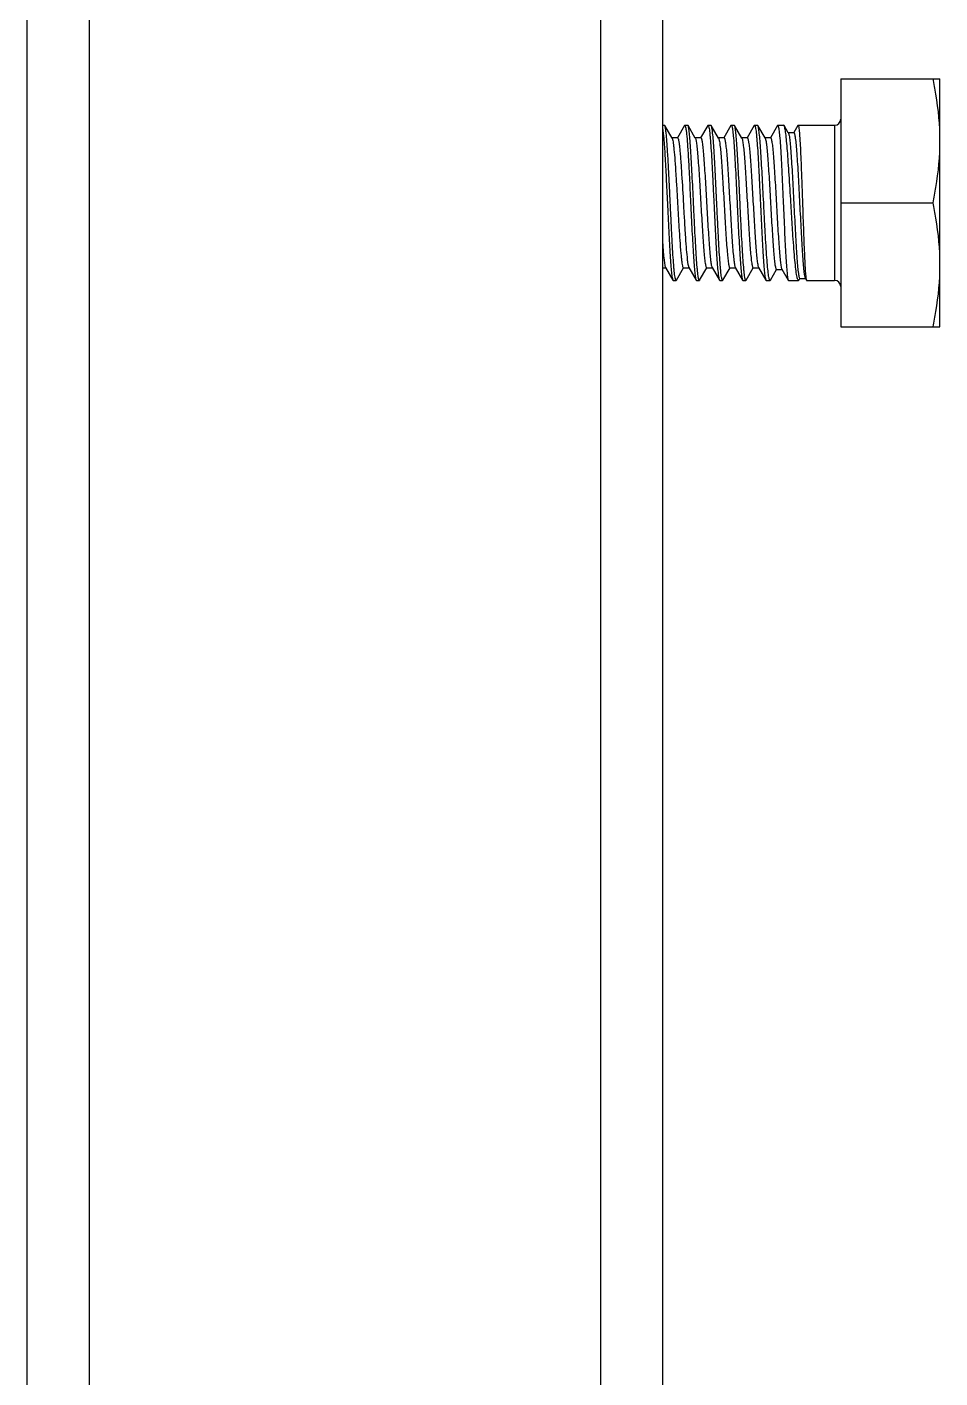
# Model space of a CAD drawing. Extents: x 69728788 to 150676229, y 20333219 to 43663798.
# Drawn here: x 75261890 to 75262395, y 20690802 to 20691548 of the extents above; entities that cross this region are included whole.
import ezdxf

# ---------------------------------------------------------------- set-up
doc = ezdxf.new("R2010")
doc.units = 0
doc.header["$LTSCALE"] = 1000
doc.header["$MEASUREMENT"] = 0
doc.layers.get('0').update_dxf_attribs({"linetype": 'CONTINUOUS'})

# ---------------------------------------------------------------- blocks, each defined once
blk = doc.blocks.new('gfhhrryyfd')
at = {"linetype": 'Continuous'}
for p, q in [((3692944.99, -1757267.78), (3692944.99, -1760122.69)), ((3692979.28, -1757267.78), (3692979.28, -1760122.69)), ((3693262.17, -1757267.78), (3693262.17, -1760122.69)), ((3693296.46, -1757267.78), (3693296.46, -1760122.69)), ((3693395.05, -1758658.48), (3693395.05, -1758795.64)), ((3693395.05, -1758658.48), (3693449.91, -1758658.48)), ((3693449.91, -1758795.64), (3693449.91, -1758658.48)), ((3693296.46, -1758684.19), (3693297.54, -1758684.19)), ((3693301.75, -1758691.31), (3693297.7, -1758684.34)), ((3693308.62, -1758684.34), (3693304.66, -1758691.14)), ((3693308.62, -1758684.34), (3693308.78, -1758684.19)), ((3693308.78, -1758684.19), (3693310.39, -1758684.19)), ((3693310.56, -1758684.34), (3693310.39, -1758684.19)), ((3693314.6, -1758691.31), (3693310.56, -1758684.34)), ((3693321.47, -1758684.34), (3693317.52, -1758691.14)), ((3693321.47, -1758684.34), (3693321.64, -1758684.19)), ((3693321.64, -1758684.19), (3693323.25, -1758684.19)), ((3693323.42, -1758684.34), (3693323.25, -1758684.19)), ((3693327.46, -1758691.31), (3693323.42, -1758684.34)), ((3693334.33, -1758684.34), (3693330.38, -1758691.14)), ((3693334.33, -1758684.34), (3693334.5, -1758684.19)), ((3693334.5, -1758684.19), (3693336.11, -1758684.19)), ((3693336.28, -1758684.34), (3693336.11, -1758684.19)), ((3693340.32, -1758691.31), (3693336.28, -1758684.34)), ((3693347.19, -1758684.34), (3693343.24, -1758691.14)), ((3693347.19, -1758684.34), (3693347.36, -1758684.19)), ((3693347.36, -1758684.19), (3693349.01, -1758684.19)), ((3693349.19, -1758684.35), (3693349.01, -1758684.19)), ((3693353.19, -1758691.24), (3693349.19, -1758684.35)), ((3693360.02, -1758684.33), (3693356.1, -1758691.07)), ((3693360.02, -1758684.33), (3693360.18, -1758684.19)), ((3693360.18, -1758684.19), (3693363.45, -1758684.19)), ((3693363.7, -1758684.41), (3693363.45, -1758684.19)), ((3693365.97, -1758688.32), (3693363.7, -1758684.41)), ((3693371.35, -1758684.28), (3693369.03, -1758688.28)), ((3693371.35, -1758684.28), (3693371.45, -1758684.19)), ((3693371.45, -1758684.19), (3693391.62, -1758684.19)), ((3693391.62, -1758684.19), (3693391.62, -1758769.92)), ((3693304.76, -1758691.14), (3693301.65, -1758691.14)), ((3693317.62, -1758691.14), (3693314.5, -1758691.14)), ((3693330.48, -1758691.14), (3693327.36, -1758691.14)), ((3693343.34, -1758691.14), (3693340.22, -1758691.14)), ((3693340.32, -1758691.31), (3693340.36, -1758691.39)), ((3693356.2, -1758691.07), (3693353.09, -1758691.07)), ((3693369.1, -1758688.32), (3693365.97, -1758688.32)), ((3693366.07, -1758688.48), (3693365.97, -1758688.32)), ((3693369.03, -1758688.28), (3693369, -1758688.32)), ((3693395.05, -1758727.06), (3693446.05, -1758727.06)), ((3693296.46, -1758762.98), (3693298.23, -1758762.98)), ((3693298.13, -1758762.8), (3693302.19, -1758769.78)), ((3693302.19, -1758769.78), (3693302.35, -1758769.92)), ((3693302.35, -1758769.92), (3693303.97, -1758769.92)), ((3693304.13, -1758769.77), (3693303.97, -1758769.92)), ((3693304.13, -1758769.77), (3693308.07, -1758762.98)), ((3693307.97, -1758762.98), (3693311.09, -1758762.98)), ((3693310.99, -1758762.8), (3693315.05, -1758769.78)), ((3693315.05, -1758769.78), (3693315.21, -1758769.92)), ((3693315.21, -1758769.92), (3693316.82, -1758769.92)), ((3693316.99, -1758769.77), (3693316.82, -1758769.92)), ((3693316.99, -1758769.77), (3693320.93, -1758762.98)), ((3693320.83, -1758762.98), (3693323.95, -1758762.98)), ((3693323.85, -1758762.8), (3693327.9, -1758769.78)), ((3693327.9, -1758769.78), (3693328.07, -1758769.92)), ((3693328.07, -1758769.92), (3693329.68, -1758769.92)), ((3693329.85, -1758769.77), (3693329.68, -1758769.92)), ((3693329.85, -1758769.77), (3693333.79, -1758762.98)), ((3693333.69, -1758762.98), (3693336.81, -1758762.98)), ((3693336.71, -1758762.8), (3693340.76, -1758769.78)), ((3693340.76, -1758769.78), (3693340.93, -1758769.92)), ((3693340.93, -1758769.92), (3693342.54, -1758769.92)), ((3693342.71, -1758769.77), (3693342.54, -1758769.92)), ((3693342.71, -1758769.77), (3693346.65, -1758762.98)), ((3693346.55, -1758762.98), (3693349.67, -1758762.98)), ((3693349.47, -1758762.61), (3693349.57, -1758762.8)), ((3693349.57, -1758762.8), (3693353.62, -1758769.78)), ((3693353.62, -1758769.78), (3693353.79, -1758769.92)), ((3693353.79, -1758769.92), (3693355.93, -1758769.92)), ((3693356.14, -1758769.74), (3693355.93, -1758769.92)), ((3693356.14, -1758769.74), (3693359.53, -1758763.9)), ((3693359.43, -1758763.9), (3693362.55, -1758763.9)), ((3693362.45, -1758763.73), (3693365.99, -1758769.81)), ((3693365.99, -1758769.81), (3693366.12, -1758769.92)), ((3693366.12, -1758769.92), (3693371.66, -1758769.92)), ((3693371.96, -1758769.66), (3693371.66, -1758769.92)), ((3693371.96, -1758769.66), (3693372.39, -1758768.92)), ((3693372.33, -1758768.88), (3693375.46, -1758768.88)), ((3693375.37, -1758768.73), (3693376.02, -1758769.86)), ((3693376.02, -1758769.86), (3693376.1, -1758769.92)), ((3693376.09, -1758769.92), (3693391.62, -1758769.92)), ((3693395.05, -1758795.64), (3693449.91, -1758795.64))]:
    blk.add_line(p, q, dxfattribs=at)
for centre, start, end in [((3693391.62, -1758680.76), 270, 0), ((3693391.62, -1758773.35), 0, 90)]:
    blk.add_arc(centre, 3.43, start, end, dxfattribs=at)
for points, knots in [([(3693449.91, -1758692.77), (3693449.91, -1758684.14), (3693448.81, -1758672.61), (3693446.65, -1758661.3), (3693446.05, -1758658.48)], [0, 0, 0, 0, 0.749211, 1, 1, 1, 1]), ([(3693296.46, -1758685.67), (3693296.81, -1758687.57), (3693297.25, -1758692.69), (3693297.89, -1758701.9), (3693298.5, -1758713.78), (3693298.92, -1758722.47), (3693299.14, -1758727.06)], [0, 0, 0, 0, 0.140047, 0.370694, 0.667791, 1, 1, 1, 1]), ([(3693297.7, -1758684.34), (3693297.69, -1758684.32), (3693297.65, -1758684.26), (3693297.59, -1758684.19), (3693297.54, -1758684.19)], [0, 0, 0, 0, 0.33644, 1, 1, 1, 1]), ([(3693299.82, -1758708.24), (3693299.66, -1758705.16), (3693299.41, -1758700.77), (3693299.05, -1758695.25), (3693298.79, -1758691.86), (3693298.53, -1758689.06), (3693298.28, -1758686.87), (3693298.03, -1758685.38), (3693297.85, -1758684.59), (3693297.7, -1758684.34)], [0, 0, 0, 0, 0.384278, 0.548795, 0.691198, 0.809122, 0.900672, 0.964483, 1, 1, 1, 1]), ([(3693308.78, -1758684.19), (3693308.84, -1758684.19), (3693308.98, -1758684.35), (3693309.17, -1758684.89), (3693309.42, -1758686.12), (3693309.68, -1758688.14), (3693309.96, -1758690.93), (3693310.23, -1758694.42), (3693310.52, -1758698.54), (3693310.8, -1758703.22), (3693310.98, -1758706.51), (3693311.07, -1758708.24)], [0, 0, 0, 0, 0.007293, 0.021459, 0.073997, 0.159035, 0.275243, 0.420481, 0.591942, 0.786408, 1, 1, 1, 1]), ([(3693313.61, -1758727.06), (3693313.36, -1758721.86), (3693313, -1758714.29), (3693312.49, -1758704.62), (3693312.12, -1758698.36), (3693311.75, -1758693.08), (3693311.39, -1758688.99), (3693311.08, -1758686.36), (3693310.79, -1758684.97), (3693310.65, -1758684.5), (3693310.56, -1758684.34)], [0, 0, 0, 0, 0.363934, 0.530187, 0.678191, 0.802879, 0.899992, 0.966292, 0.987243, 1, 1, 1, 1]), ([(3693321.64, -1758684.19), (3693321.74, -1758684.19), (3693321.93, -1758684.54), (3693322.08, -1758685.12), (3693322.28, -1758686.18), (3693322.47, -1758687.58), (3693322.67, -1758689.38), (3693322.95, -1758692.47), (3693323.29, -1758697.13), (3693323.68, -1758703.55), (3693324.07, -1758710.86), (3693324.46, -1758718.8), (3693324.72, -1758724.27), (3693324.86, -1758727.06)], [0, 0, 0, 0, 0.006687, 0.021748, 0.045922, 0.079138, 0.121135, 0.17154, 0.295605, 0.446631, 0.618866, 0.805704, 1, 1, 1, 1]), ([(3693326.47, -1758727.06), (3693326.22, -1758721.86), (3693325.86, -1758714.29), (3693325.35, -1758704.62), (3693324.98, -1758698.36), (3693324.61, -1758693.08), (3693324.25, -1758688.99), (3693323.94, -1758686.36), (3693323.65, -1758684.97), (3693323.51, -1758684.5), (3693323.42, -1758684.34)], [0, 0, 0, 0, 0.363936, 0.530191, 0.678194, 0.802878, 0.899991, 0.966291, 0.987243, 1, 1, 1, 1]), ([(3693334.5, -1758684.19), (3693334.6, -1758684.19), (3693334.79, -1758684.54), (3693334.94, -1758685.12), (3693335.14, -1758686.18), (3693335.33, -1758687.58), (3693335.53, -1758689.38), (3693335.81, -1758692.47), (3693336.15, -1758697.13), (3693336.54, -1758703.55), (3693336.93, -1758710.86), (3693337.32, -1758718.8), (3693337.58, -1758724.27), (3693337.72, -1758727.06)], [0, 0, 0, 0, 0.006686, 0.021748, 0.045922, 0.079137, 0.121134, 0.171539, 0.2956, 0.446625, 0.618862, 0.805702, 1, 1, 1, 1]), ([(3693339.33, -1758727.06), (3693339.08, -1758721.86), (3693338.72, -1758714.29), (3693338.21, -1758704.62), (3693337.84, -1758698.36), (3693337.47, -1758693.08), (3693337.1, -1758688.99), (3693336.8, -1758686.36), (3693336.51, -1758684.97), (3693336.37, -1758684.5), (3693336.28, -1758684.34)], [0, 0, 0, 0, 0.363938, 0.530193, 0.678196, 0.802878, 0.89999, 0.96629, 0.987243, 1, 1, 1, 1]), ([(3693347.36, -1758684.19), (3693347.46, -1758684.19), (3693347.65, -1758684.54), (3693347.79, -1758685.12), (3693348, -1758686.18), (3693348.19, -1758687.58), (3693348.38, -1758689.38), (3693348.67, -1758692.47), (3693349.01, -1758697.13), (3693349.4, -1758703.55), (3693349.79, -1758710.86), (3693350.18, -1758718.8), (3693350.44, -1758724.27), (3693350.58, -1758727.06)], [0, 0, 0, 0, 0.006686, 0.021748, 0.045923, 0.079138, 0.121135, 0.171539, 0.295599, 0.446623, 0.618861, 0.805701, 1, 1, 1, 1]), ([(3693352.4, -1758727.06), (3693352.13, -1758721.87), (3693351.75, -1758714.32), (3693351.2, -1758704.66), (3693350.81, -1758698.4), (3693350.43, -1758693.13), (3693350.04, -1758689.02), (3693349.72, -1758686.39), (3693349.43, -1758684.99), (3693349.28, -1758684.51), (3693349.19, -1758684.35)], [0, 0, 0, 0, 0.36329, 0.529314, 0.6772, 0.8019, 0.899174, 0.965796, 0.986969, 1, 1, 1, 1]), ([(3693360.18, -1758684.19), (3693360.28, -1758684.19), (3693360.46, -1758684.54), (3693360.6, -1758685.12), (3693360.8, -1758686.18), (3693360.97, -1758687.58), (3693361.16, -1758689.38), (3693361.43, -1758692.47), (3693361.75, -1758697.13), (3693362.12, -1758703.55), (3693362.49, -1758710.86), (3693362.86, -1758718.8), (3693363.1, -1758724.27), (3693363.22, -1758727.06)], [0, 0, 0, 0, 0.006577, 0.021598, 0.045743, 0.078947, 0.120936, 0.171341, 0.295421, 0.446481, 0.618759, 0.805647, 1, 1, 1, 1]), ([(3693367.46, -1758727.06), (3693367.15, -1758721.92), (3693366.7, -1758714.44), (3693366.06, -1758704.86), (3693365.6, -1758698.63), (3693365.15, -1758693.36), (3693364.7, -1758689.23), (3693364.32, -1758686.55), (3693363.98, -1758685.09), (3693363.81, -1758684.59), (3693363.7, -1758684.41)], [0, 0, 0, 0, 0.359931, 0.524763, 0.672002, 0.796741, 0.894844, 0.963163, 0.985535, 1, 1, 1, 1]), ([(3693371.45, -1758684.19), (3693371.54, -1758684.19), (3693371.67, -1758684.57), (3693371.79, -1758685.12), (3693371.94, -1758686.18), (3693372.09, -1758687.58), (3693372.24, -1758689.38), (3693372.45, -1758692.47), (3693372.71, -1758697.14), (3693373, -1758703.55), (3693373.29, -1758710.86), (3693373.58, -1758718.8), (3693373.77, -1758724.27), (3693373.87, -1758727.06)], [0, 0, 0, 0, 0.006021, 0.020821, 0.044863, 0.078011, 0.119986, 0.170402, 0.294571, 0.445788, 0.618273, 0.805395, 1, 1, 1, 1]), ([(3693301.75, -1758691.31), (3693301.88, -1758691.54), (3693302.06, -1758692.23), (3693302.31, -1758693.52), (3693302.56, -1758695.37), (3693302.93, -1758698.8), (3693303.36, -1758704.17), (3693303.67, -1758708.75), (3693303.83, -1758711.28)], [0, 0, 0, 0, 0.038835, 0.104857, 0.1976, 0.315752, 0.620526, 1, 1, 1, 1]), ([(3693304.76, -1758691.14), (3693304.91, -1758691.14), (3693305.16, -1758691.76), (3693305.38, -1758692.69), (3693305.66, -1758694.47), (3693305.93, -1758696.77), (3693306.21, -1758699.71), (3693306.61, -1758704.6), (3693306.87, -1758708.52), (3693307.04, -1758711.28)], [0, 0, 0, 0, 0.022134, 0.075093, 0.160257, 0.276417, 0.421479, 0.592671, 1, 1, 1, 1]), ([(3693314.6, -1758691.31), (3693314.69, -1758691.47), (3693314.84, -1758691.9), (3693315.13, -1758693.19), (3693315.45, -1758695.55), (3693315.82, -1758699.21), (3693316.19, -1758703.88), (3693316.57, -1758709.38), (3693316.95, -1758715.52), (3693317.33, -1758722.07), (3693317.72, -1758728.8), (3693318.1, -1758735.47), (3693318.48, -1758741.84), (3693318.86, -1758747.67), (3693319.24, -1758752.76), (3693319.61, -1758756.93), (3693319.94, -1758759.75), (3693320.22, -1758761.42), (3693320.41, -1758762.24), (3693320.56, -1758762.72), (3693320.75, -1758762.98), (3693320.83, -1758762.98)], [0, 0, 0, 0, 0.007395, 0.019019, 0.054844, 0.106491, 0.172173, 0.249556, 0.335869, 0.428015, 0.522682, 0.616468, 0.706, 0.788063, 0.859716, 0.918399, 0.962047, 0.977755, 0.989231, 0.996485, 1, 1, 1, 1]), ([(3693317.62, -1758691.14), (3693317.7, -1758691.14), (3693317.89, -1758691.39), (3693318.04, -1758691.87), (3693318.24, -1758692.69), (3693318.51, -1758694.36), (3693318.84, -1758697.19), (3693319.21, -1758701.35), (3693319.59, -1758706.45), (3693319.97, -1758712.28), (3693320.35, -1758718.65), (3693320.73, -1758725.32), (3693321.12, -1758732.05), (3693321.5, -1758738.61), (3693321.88, -1758744.74), (3693322.26, -1758750.24), (3693322.63, -1758754.91), (3693323.01, -1758758.57), (3693323.32, -1758760.93), (3693323.61, -1758762.21), (3693323.76, -1758762.65), (3693323.85, -1758762.8)], [0, 0, 0, 0, 0.003516, 0.010771, 0.022251, 0.037961, 0.081618, 0.140314, 0.21198, 0.294058, 0.383605, 0.477402, 0.572078, 0.664229, 0.750542, 0.827917, 0.893586, 0.945213, 0.981012, 0.992619, 1, 1, 1, 1]), ([(3693327.46, -1758691.31), (3693327.55, -1758691.47), (3693327.7, -1758691.9), (3693327.99, -1758693.19), (3693328.3, -1758695.55), (3693328.68, -1758699.21), (3693329.05, -1758703.88), (3693329.43, -1758709.38), (3693329.81, -1758715.52), (3693330.19, -1758722.07), (3693330.58, -1758728.8), (3693330.96, -1758735.47), (3693331.34, -1758741.84), (3693331.72, -1758747.67), (3693332.1, -1758752.76), (3693332.47, -1758756.93), (3693332.8, -1758759.75), (3693333.07, -1758761.42), (3693333.27, -1758762.24), (3693333.42, -1758762.72), (3693333.61, -1758762.98), (3693333.69, -1758762.98)], [0, 0, 0, 0, 0.007397, 0.019019, 0.054844, 0.106491, 0.172173, 0.249556, 0.335869, 0.428015, 0.522683, 0.616468, 0.706, 0.788064, 0.859716, 0.918399, 0.962047, 0.977754, 0.989232, 0.996484, 1, 1, 1, 1]), ([(3693330.48, -1758691.14), (3693330.56, -1758691.14), (3693330.75, -1758691.39), (3693330.9, -1758691.87), (3693331.09, -1758692.69), (3693331.37, -1758694.36), (3693331.7, -1758697.19), (3693332.07, -1758701.35), (3693332.45, -1758706.45), (3693332.83, -1758712.28), (3693333.21, -1758718.65), (3693333.59, -1758725.32), (3693333.98, -1758732.05), (3693334.36, -1758738.61), (3693334.74, -1758744.74), (3693335.12, -1758750.24), (3693335.49, -1758754.91), (3693335.87, -1758758.57), (3693336.18, -1758760.93), (3693336.47, -1758762.21), (3693336.62, -1758762.65), (3693336.71, -1758762.8)], [0, 0, 0, 0, 0.003515, 0.010771, 0.022249, 0.037962, 0.081619, 0.140314, 0.21198, 0.294058, 0.383605, 0.477402, 0.572078, 0.664229, 0.750541, 0.827917, 0.893586, 0.945213, 0.981012, 0.992621, 1, 1, 1, 1]), ([(3693340.36, -1758691.39), (3693340.58, -1758691.83), (3693340.83, -1758693.22), (3693341.21, -1758695.83), (3693341.56, -1758699.58), (3693341.94, -1758704.28), (3693342.32, -1758709.8), (3693342.7, -1758715.94), (3693343.08, -1758722.47), (3693343.46, -1758729.16), (3693343.83, -1758735.78), (3693344.21, -1758742.08), (3693344.59, -1758747.86), (3693344.97, -1758752.89), (3693345.34, -1758757), (3693345.67, -1758759.79), (3693345.94, -1758761.44), (3693346.13, -1758762.25), (3693346.28, -1758762.73), (3693346.47, -1758762.98), (3693346.55, -1758762.98)], [0, 0, 0, 0, 0.020603, 0.057806, 0.110504, 0.176892, 0.254638, 0.340995, 0.432905, 0.527106, 0.620258, 0.709056, 0.790352, 0.861271, 0.919315, 0.962468, 0.977994, 0.989339, 0.996513, 1, 1, 1, 1]), ([(3693343.34, -1758691.14), (3693343.42, -1758691.14), (3693343.6, -1758691.38), (3693343.75, -1758691.85), (3693343.94, -1758692.65), (3693344.21, -1758694.27), (3693344.54, -1758697.02), (3693344.91, -1758701.06), (3693345.28, -1758706.03), (3693345.65, -1758711.72), (3693346.03, -1758717.96), (3693346.53, -1758726.7), (3693347.02, -1758735.41), (3693347.54, -1758743.77), (3693347.91, -1758749.31), (3693348.28, -1758754.08), (3693348.64, -1758757.9), (3693349.01, -1758760.64), (3693349.27, -1758762.1), (3693349.47, -1758762.61)], [0, 0, 0, 0, 0.003451, 0.010528, 0.02171, 0.037015, 0.079558, 0.136815, 0.206829, 0.287179, 0.375068, 0.467432, 0.652658, 0.739058, 0.81724, 0.884486, 0.938474, 0.977372, 1, 1, 1, 1]), ([(3693353.19, -1758691.24), (3693353.28, -1758691.4), (3693353.42, -1758691.85), (3693353.72, -1758693.16), (3693354.04, -1758695.57), (3693354.42, -1758699.3), (3693354.79, -1758704.06), (3693355.18, -1758709.67), (3693355.56, -1758715.91), (3693355.94, -1758722.58), (3693356.33, -1758729.41), (3693356.71, -1758736.17), (3693357.09, -1758742.61), (3693357.47, -1758748.5), (3693357.85, -1758753.63), (3693358.22, -1758757.82), (3693358.55, -1758760.66), (3693358.82, -1758762.34), (3693359.02, -1758763.16), (3693359.16, -1758763.64), (3693359.35, -1758763.9), (3693359.43, -1758763.9)], [0, 0, 0, 0, 0.007409, 0.01909, 0.055149, 0.107148, 0.173245, 0.251046, 0.337725, 0.430132, 0.524922, 0.618672, 0.708016, 0.789761, 0.861007, 0.919255, 0.962504, 0.978047, 0.989392, 0.996551, 1, 1, 1, 1]), ([(3693356.2, -1758691.07), (3693356.29, -1758691.07), (3693356.48, -1758691.33), (3693356.63, -1758691.82), (3693356.83, -1758692.66), (3693357.1, -1758694.37), (3693357.44, -1758697.26), (3693357.81, -1758701.52), (3693358.19, -1758706.71), (3693358.58, -1758712.66), (3693358.96, -1758719.14), (3693359.35, -1758725.91), (3693359.73, -1758732.74), (3693360.11, -1758739.38), (3693360.49, -1758745.58), (3693360.87, -1758751.12), (3693361.25, -1758755.81), (3693361.62, -1758759.49), (3693361.93, -1758761.86), (3693362.22, -1758763.14), (3693362.36, -1758763.58), (3693362.45, -1758763.73)], [0, 0, 0, 0, 0.003529, 0.010847, 0.022435, 0.038293, 0.08234, 0.141503, 0.213655, 0.296174, 0.386062, 0.480058, 0.574763, 0.666765, 0.752768, 0.829708, 0.894868, 0.945981, 0.981331, 0.99276, 1, 1, 1, 1]), ([(3693366.07, -1758688.48), (3693366.16, -1758688.65), (3693366.31, -1758689.13), (3693366.61, -1758690.57), (3693366.94, -1758693.26), (3693367.32, -1758697.43), (3693367.71, -1758702.75), (3693368.09, -1758709.01), (3693368.48, -1758715.98), (3693368.87, -1758723.4), (3693369.25, -1758730.98), (3693369.64, -1758738.47), (3693370.02, -1758745.57), (3693370.4, -1758752.05), (3693370.77, -1758757.68), (3693371.14, -1758762.26), (3693371.46, -1758765.36), (3693371.73, -1758767.19), (3693371.92, -1758768.09), (3693372.06, -1758768.59), (3693372.24, -1758768.88), (3693372.33, -1758768.88)], [0, 0, 0, 0, 0.007107, 0.018639, 0.0548, 0.107312, 0.174177, 0.252841, 0.34033, 0.433375, 0.528546, 0.622381, 0.711512, 0.792794, 0.863403, 0.920942, 0.963521, 0.978774, 0.989867, 0.996808, 1, 1, 1, 1]), ([(3693369.1, -1758688.32), (3693369.19, -1758688.32), (3693369.38, -1758688.63), (3693369.53, -1758689.18), (3693369.74, -1758690.14), (3693370.02, -1758692.08), (3693370.36, -1758695.36), (3693370.74, -1758700.17), (3693371.13, -1758706.03), (3693371.52, -1758712.71), (3693371.91, -1758719.95), (3693372.29, -1758727.49), (3693372.68, -1758735.05), (3693373.06, -1758742.37), (3693373.44, -1758749.16), (3693373.81, -1758755.21), (3693374.18, -1758760.3), (3693374.55, -1758764.25), (3693374.86, -1758766.78), (3693375.14, -1758768.12), (3693375.28, -1758768.58), (3693375.37, -1758768.73)], [0, 0, 0, 0, 0.00344, 0.010899, 0.022787, 0.039077, 0.08427, 0.144807, 0.218371, 0.302169, 0.393053, 0.48765, 0.582499, 0.674175, 0.759417, 0.835242, 0.899047, 0.9487, 0.982621, 0.993382, 1, 1, 1, 1]), ([(3693446.05, -1758727.06), (3693446.65, -1758724.23), (3693448.81, -1758712.92), (3693449.91, -1758701.39), (3693449.91, -1758692.77)], [0, 0, 0, 0, 0.250789, 1, 1, 1, 1]), ([(3693300.75, -1758727.06), (3693300.67, -1758725.44), (3693300.37, -1758719.16), (3693300.07, -1758712.89), (3693299.82, -1758708.24)], [0, 0, 0, 0, 0.258222, 1, 1, 1, 1]), ([(3693311.07, -1758708.24), (3693311.15, -1758709.73), (3693311.47, -1758716), (3693311.77, -1758722.28), (3693312, -1758727.06)], [0, 0, 0, 0, 0.238495, 1, 1, 1, 1]), ([(3693303.83, -1758711.28), (3693304.01, -1758714.15), (3693304.36, -1758720.02), (3693304.86, -1758728.88), (3693305.36, -1758737.61), (3693305.86, -1758745.68), (3693306.3, -1758751.74), (3693306.66, -1758755.86), (3693306.91, -1758758.31), (3693307.15, -1758760.23), (3693307.41, -1758761.69), (3693307.61, -1758762.48), (3693307.85, -1758762.98), (3693307.97, -1758762.98)], [0, 0, 0, 0, 0.165501, 0.339784, 0.511803, 0.670616, 0.80615, 0.862438, 0.909852, 0.947659, 0.975319, 0.992557, 1, 1, 1, 1]), ([(3693307.04, -1758711.28), (3693307.4, -1758716.87), (3693307.87, -1758725.3), (3693308.51, -1758736.39), (3693308.98, -1758744.23), (3693309.46, -1758751.07), (3693309.87, -1758755.97), (3693310.22, -1758759.1), (3693310.45, -1758760.78), (3693310.69, -1758761.96), (3693310.87, -1758762.59), (3693310.99, -1758762.8)], [0, 0, 0, 0, 0.324453, 0.489839, 0.64461, 0.779868, 0.887864, 0.929656, 0.962499, 0.985988, 1, 1, 1, 1]), ([(3693299.14, -1758727.06), (3693299.39, -1758732.25), (3693299.75, -1758739.82), (3693300.26, -1758749.5), (3693300.63, -1758755.76), (3693301, -1758761.04), (3693301.36, -1758765.13), (3693301.67, -1758767.76), (3693301.96, -1758769.15), (3693302.09, -1758769.62), (3693302.19, -1758769.78)], [0, 0, 0, 0, 0.363997, 0.530272, 0.678287, 0.802974, 0.90007, 0.966338, 0.987267, 1, 1, 1, 1]), ([(3693303.97, -1758769.92), (3693303.87, -1758769.92), (3693303.68, -1758769.57), (3693303.53, -1758768.99), (3693303.33, -1758767.94), (3693303.14, -1758766.54), (3693302.94, -1758764.74), (3693302.66, -1758761.64), (3693302.32, -1758756.98), (3693301.93, -1758750.57), (3693301.54, -1758743.25), (3693301.14, -1758735.31), (3693300.88, -1758729.84), (3693300.75, -1758727.06)], [0, 0, 0, 0, 0.006687, 0.021749, 0.045924, 0.07914, 0.121138, 0.171544, 0.295611, 0.44664, 0.618872, 0.805705, 1, 1, 1, 1]), ([(3693312, -1758727.06), (3693312.25, -1758732.25), (3693312.61, -1758739.82), (3693313.12, -1758749.5), (3693313.49, -1758755.76), (3693313.86, -1758761.04), (3693314.22, -1758765.13), (3693314.53, -1758767.76), (3693314.82, -1758769.15), (3693314.95, -1758769.62), (3693315.05, -1758769.78)], [0, 0, 0, 0, 0.363992, 0.530264, 0.678281, 0.802969, 0.900068, 0.966337, 0.987267, 1, 1, 1, 1]), ([(3693316.82, -1758769.92), (3693316.73, -1758769.92), (3693316.54, -1758769.57), (3693316.39, -1758768.99), (3693316.19, -1758767.94), (3693316, -1758766.54), (3693315.8, -1758764.74), (3693315.52, -1758761.64), (3693315.18, -1758756.98), (3693314.79, -1758750.57), (3693314.4, -1758743.25), (3693314, -1758735.31), (3693313.74, -1758729.84), (3693313.61, -1758727.06)], [0, 0, 0, 0, 0.006687, 0.02175, 0.045925, 0.079141, 0.121139, 0.171544, 0.29561, 0.446639, 0.618874, 0.805705, 1, 1, 1, 1]), ([(3693324.86, -1758727.06), (3693325.11, -1758732.25), (3693325.47, -1758739.82), (3693325.98, -1758749.5), (3693326.35, -1758755.76), (3693326.71, -1758761.04), (3693327.08, -1758765.13), (3693327.39, -1758767.76), (3693327.67, -1758769.15), (3693327.81, -1758769.62), (3693327.9, -1758769.78)], [0, 0, 0, 0, 0.36399, 0.530265, 0.678283, 0.80297, 0.900067, 0.966336, 0.987267, 1, 1, 1, 1]), ([(3693329.68, -1758769.92), (3693329.59, -1758769.92), (3693329.4, -1758769.57), (3693329.25, -1758768.99), (3693329.05, -1758767.94), (3693328.86, -1758766.54), (3693328.66, -1758764.74), (3693328.38, -1758761.64), (3693328.04, -1758756.98), (3693327.65, -1758750.57), (3693327.26, -1758743.25), (3693326.86, -1758735.31), (3693326.6, -1758729.84), (3693326.47, -1758727.06)], [0, 0, 0, 0, 0.006687, 0.02175, 0.045926, 0.079142, 0.121139, 0.171543, 0.295606, 0.446635, 0.618871, 0.805705, 1, 1, 1, 1]), ([(3693337.72, -1758727.06), (3693337.96, -1758732.25), (3693338.32, -1758739.82), (3693338.84, -1758749.5), (3693339.21, -1758755.76), (3693339.57, -1758761.04), (3693339.94, -1758765.13), (3693340.25, -1758767.76), (3693340.53, -1758769.15), (3693340.67, -1758769.62), (3693340.76, -1758769.78)], [0, 0, 0, 0, 0.363992, 0.53027, 0.678287, 0.802972, 0.900066, 0.966335, 0.987267, 1, 1, 1, 1]), ([(3693342.54, -1758769.92), (3693342.45, -1758769.92), (3693342.26, -1758769.57), (3693342.11, -1758768.99), (3693341.9, -1758767.94), (3693341.72, -1758766.54), (3693341.52, -1758764.74), (3693341.24, -1758761.64), (3693340.9, -1758756.98), (3693340.51, -1758750.57), (3693340.11, -1758743.25), (3693339.72, -1758735.31), (3693339.46, -1758729.84), (3693339.33, -1758727.06)], [0, 0, 0, 0, 0.006687, 0.021749, 0.045924, 0.07914, 0.121137, 0.17154, 0.295601, 0.446627, 0.618864, 0.805703, 1, 1, 1, 1]), ([(3693350.58, -1758727.06), (3693350.82, -1758732.25), (3693351.18, -1758739.82), (3693351.7, -1758749.5), (3693352.07, -1758755.76), (3693352.43, -1758761.04), (3693352.8, -1758765.13), (3693353.11, -1758767.76), (3693353.39, -1758769.15), (3693353.53, -1758769.62), (3693353.62, -1758769.78)], [0, 0, 0, 0, 0.363998, 0.530276, 0.678291, 0.802973, 0.900067, 0.966336, 0.987267, 1, 1, 1, 1]), ([(3693355.93, -1758769.92), (3693355.83, -1758769.92), (3693355.61, -1758769.59), (3693355.45, -1758768.99), (3693355.22, -1758767.94), (3693354.91, -1758765.82), (3693354.53, -1758762.24), (3693354.11, -1758756.98), (3693353.68, -1758750.57), (3693353.25, -1758743.25), (3693352.82, -1758735.31), (3693352.54, -1758729.84), (3693352.4, -1758727.06)], [0, 0, 0, 0, 0.007081, 0.022303, 0.046557, 0.07981, 0.172207, 0.296205, 0.44712, 0.619207, 0.805877, 1, 1, 1, 1]), ([(3693363.22, -1758727.06), (3693363.45, -1758732.28), (3693363.78, -1758739.9), (3693364.25, -1758749.63), (3693364.59, -1758755.91), (3693364.92, -1758761.18), (3693365.21, -1758764.86), (3693365.46, -1758767.16), (3693365.62, -1758768.37), (3693365.78, -1758769.21), (3693365.9, -1758769.66), (3693365.99, -1758769.81)], [0, 0, 0, 0, 0.366142, 0.533181, 0.681612, 0.806274, 0.90284, 0.939518, 0.968031, 0.988196, 1, 1, 1, 1]), ([(3693371.66, -1758769.92), (3693371.55, -1758769.92), (3693371.29, -1758769.61), (3693371.08, -1758768.99), (3693370.81, -1758767.95), (3693370.44, -1758765.82), (3693369.99, -1758762.25), (3693369.48, -1758756.98), (3693368.98, -1758750.57), (3693368.47, -1758743.25), (3693367.96, -1758735.31), (3693367.63, -1758729.84), (3693367.46, -1758727.06)], [0, 0, 0, 0, 0.007835, 0.023392, 0.047821, 0.08116, 0.173569, 0.297436, 0.448123, 0.619913, 0.806242, 1, 1, 1, 1]), ([(3693373.87, -1758727.06), (3693373.96, -1758729.75), (3693374.14, -1758735.04), (3693374.41, -1758742.73), (3693374.68, -1758749.86), (3693374.95, -1758756.18), (3693375.2, -1758761.45), (3693375.43, -1758765.1), (3693375.62, -1758767.36), (3693375.74, -1758768.53), (3693375.87, -1758769.32), (3693375.95, -1758769.73), (3693376.02, -1758769.86)], [0, 0, 0, 0, 0.188442, 0.370144, 0.538605, 0.687798, 0.812406, 0.907981, 0.943781, 0.971161, 0.989909, 1, 1, 1, 1]), ([(3693449.91, -1758761.35), (3693449.91, -1758752.72), (3693448.81, -1758741.19), (3693446.65, -1758729.88), (3693446.05, -1758727.06)], [0, 0, 0, 0, 0.749211, 1, 1, 1, 1]), ([(3693296.46, -1758749.04), (3693296.59, -1758750.81), (3693296.83, -1758753.96), (3693297.23, -1758758.06), (3693297.57, -1758760.72), (3693297.88, -1758762.15), (3693298.03, -1758762.64), (3693298.13, -1758762.8)], [0, 0, 0, 0, 0.381828, 0.682922, 0.89127, 0.958208, 1, 1, 1, 1]), ([(3693446.05, -1758795.64), (3693446.65, -1758792.81), (3693448.81, -1758781.51), (3693449.91, -1758769.97), (3693449.91, -1758761.35)], [0, 0, 0, 0, 0.250789, 1, 1, 1, 1])]:
    blk.add_open_spline(points, degree=3, knots=knots, dxfattribs=at)

msp = doc.modelspace()

# ---------------------------------------------------------------- block references
at = {"lineweight": -3, "xscale": 0.9999959468841553, "yscale": 0.9999959506094456, "zscale": 0.9999959495959999}
msp.add_blockref('gfhhrryyfd', (71568960.34, 22450171.07), dxfattribs=at)

doc.saveas('drawing.dxf')
